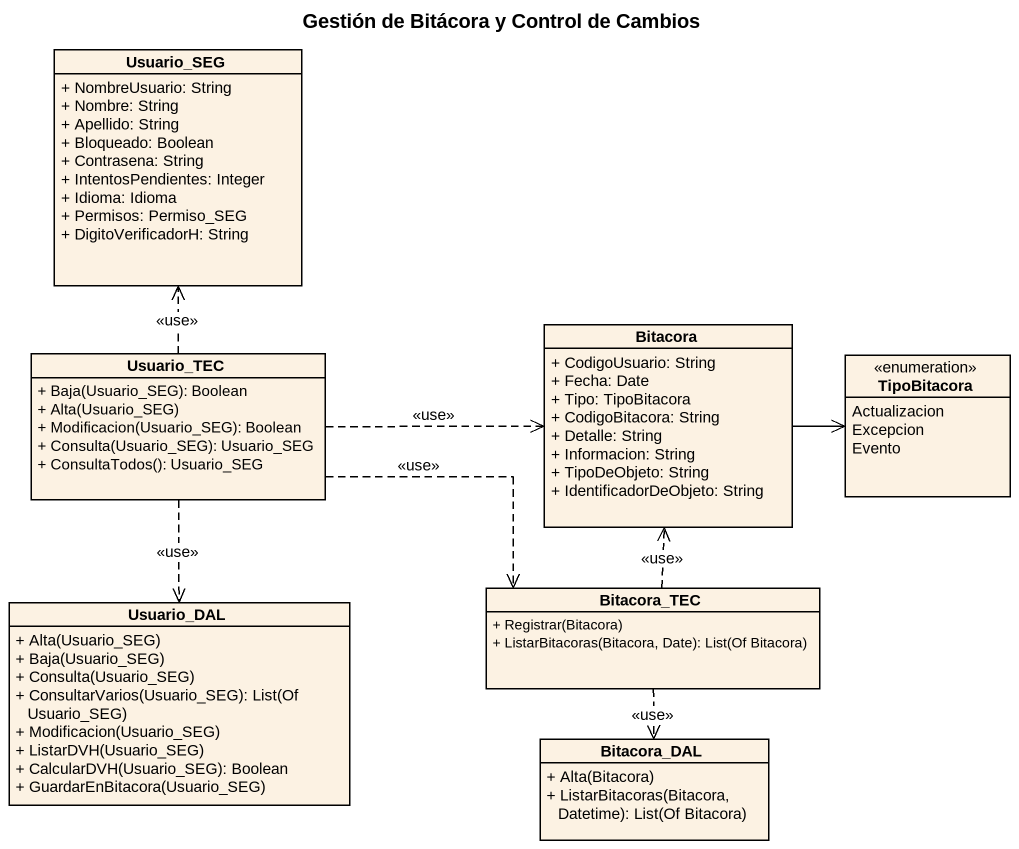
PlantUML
@startuml
title Gestión de Bitácora y Control de Cambios
hide circle
hide empty members
skinparam classAttributeIconSize 0
class Usuario_SEG {
  + NombreUsuario: String
  + Nombre: String
  + Apellido: String
  + Bloqueado: Boolean
  + Contrasena: String
  + IntentosPendientes: Integer
  + Idioma: Idioma
  + Permisos: Permiso_SEG
  + DigitoVerificadorH: String
}
class Bitacora {
  + CodigoUsuario: String
  + Fecha: Date
  + Tipo: TipoBitacora
  + CodigoBitacora: String
  + Detalle: String
  + Informacion: String
  + TipoDeObjeto: String
  + IdentificadorDeObjeto: String
}
class Usuario_TEC {
  + Baja(Usuario_SEG): Boolean
  + Alta(Usuario_SEG)
  + Modificacion(Usuario_SEG): Boolean
  + Consulta(Usuario_SEG): Usuario_SEG
  + ConsultaTodos(): Usuario_SEG
}
enum TipoBitacora {
  Actualizacion
  Excepcion
  Evento
}
class Bitacora_TEC {
  + Registrar(Bitacora)
  + ListarBitacoras(Bitacora, Date): List(Of Bitacora)
}
class Usuario_DAL {
  + Alta(Usuario_SEG)
  + Baja(Usuario_SEG)
  + Consulta(Usuario_SEG)
  + ConsultarVarios(Usuario_SEG): List(Of Usuario_SEG)
  + Modificacion(Usuario_SEG)
  + ListarDVH(Usuario_SEG)
  + CalcularDVH(Usuario_SEG): Boolean
  + GuardarEnBitacora(Usuario_SEG)
}
class Bitacora_DAL {
  + Alta(Bitacora)
  + ListarBitacoras(Bitacora, Datetime): List(Of Bitacora)
}
Bitacora -right-> TipoBitacora
Usuario_TEC .up.> Usuario_SEG : <<use>>
Usuario_TEC .right.> Bitacora : <<use>>
Usuario_TEC .right.> Bitacora_TEC : <<use>>
Usuario_TEC ..> Usuario_DAL : <<use>>
Bitacora_TEC .up.> Bitacora : <<use>>
Bitacora_TEC ..> Bitacora_DAL : <<use>>
@enduml
